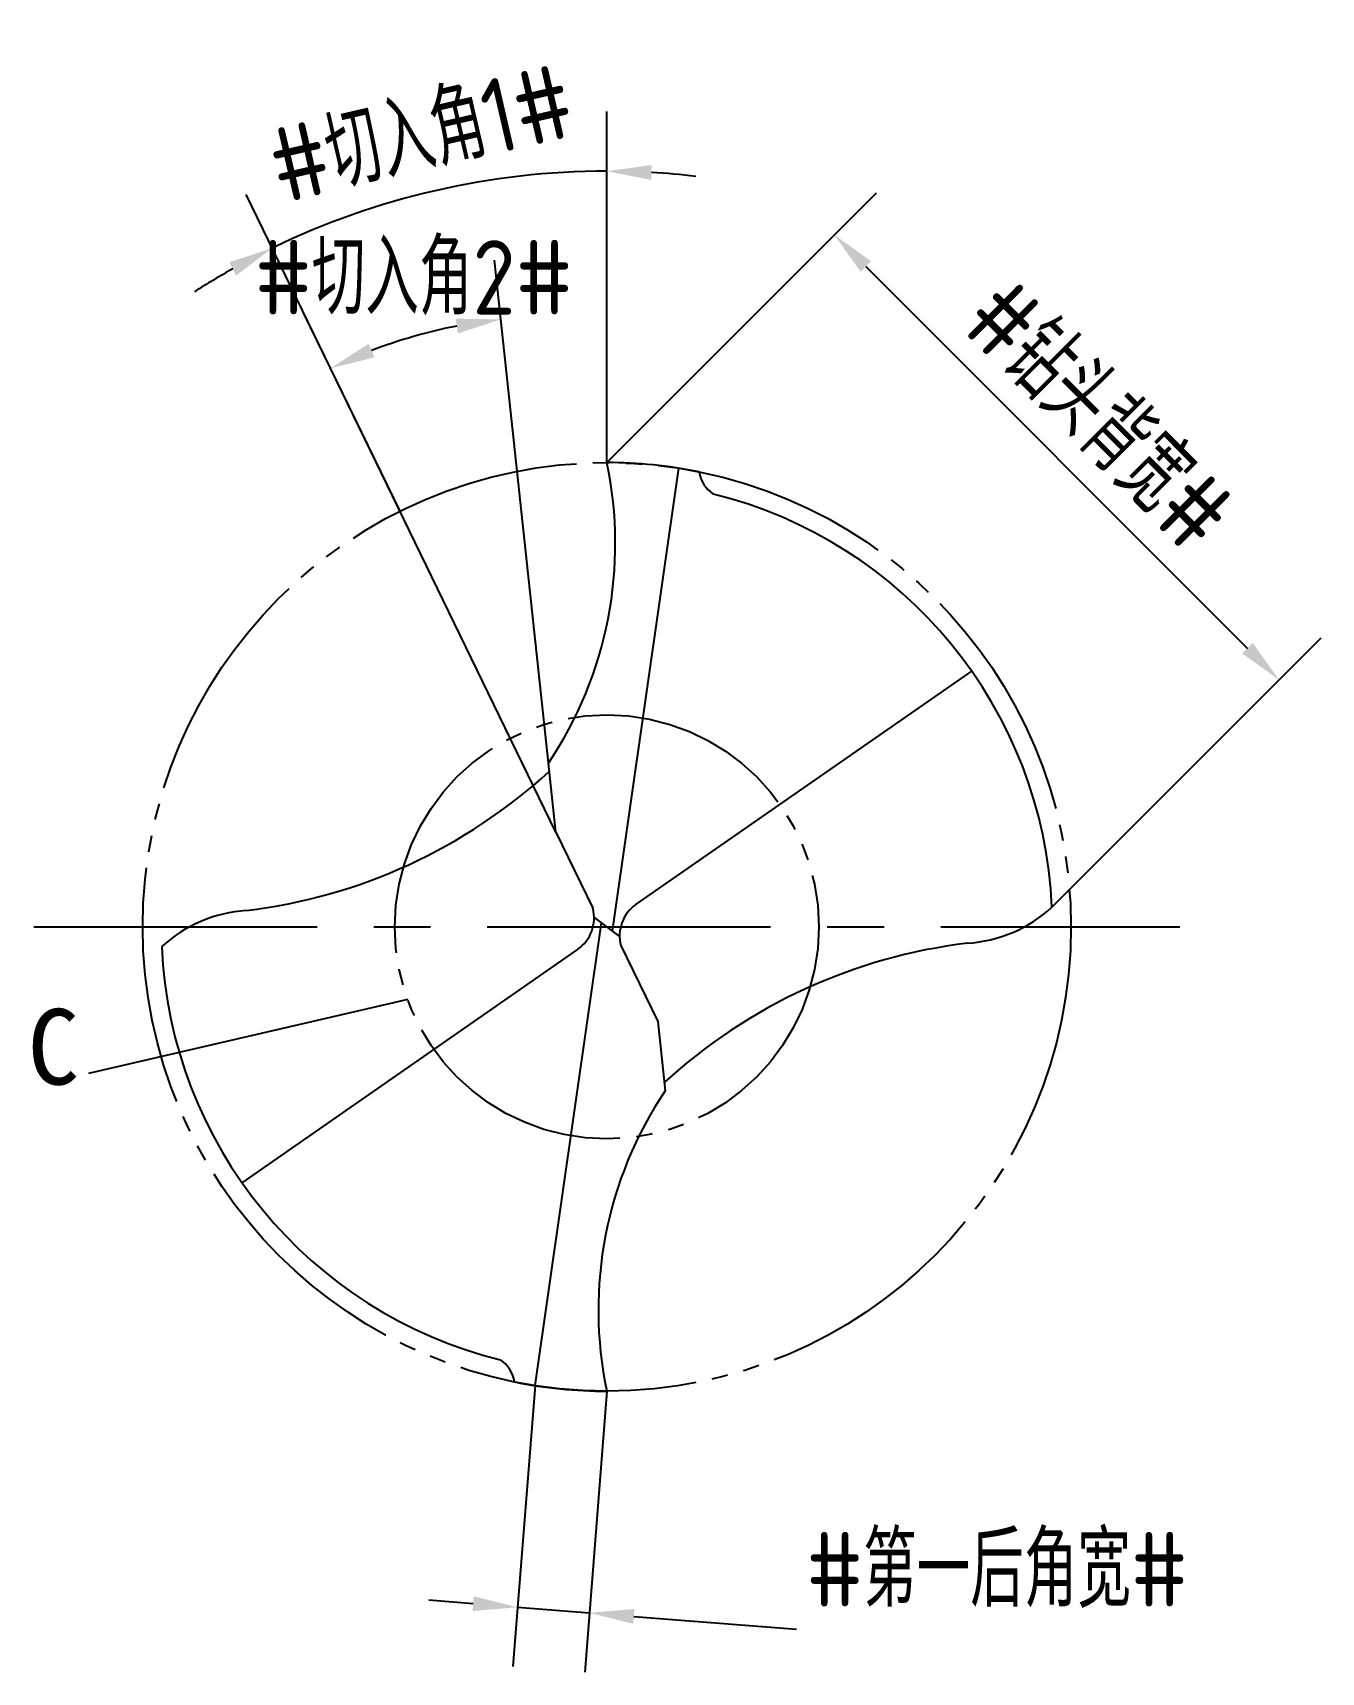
# Model space of a CAD drawing. Header units: millimetres. Extents: x 2545.2 to 2588.6, y 3650.7 to 3705.8.
import ezdxf

# ---------------------------------------------------------------- set-up
doc = ezdxf.new("R2010")
doc.units = ezdxf.units.MM
for name, pattern in [('ACAD_ISO04W100', [30, 24, -3, 0, -3]), ('CENTER', [50.8, 31.75, -6.35, 6.35, -6.35]), ('JIS_09_08', [10.75, 8, -0.55, 0.55, -0.55, 0.55, -0.55])]:
    doc.linetypes.add(name, pattern=pattern)
for name, color, linetype in [('中心线', 2, 'ACAD_ISO04W100'), ('标注', 7, 'Continuous'), ('注释', 3, 'Continuous'), ('虚线轮廓', 1, 'Continuous'), ('轮廓', 4, 'Continuous')]:
    doc.layers.add(name, color=color, linetype=linetype)
doc.styles.add('CFST0', font='gbenor.shx', dxfattribs={"bigfont": 'gbcbig.shx'})
doc.styles.get("Standard").update_dxf_attribs({"font": ''})
doc.styles.get('Standard').set_extended_font_data('Microsoft YaHei')
doc.dimstyles.new('TYToolDesignC1-1', dxfattribs={"dimtxt": 2.5, "dimasz": 1.5, "dimexe": 2, "dimexo": 0, "dimtad": 1, "dimtoh": 1, "dimdec": 3, "dimdsep": 46, "dimtxsty": 'CFST0', "dimcen": 2.502, "dimclrd": 3, "dimclre": 3, "dimclrt": 3, "dimazin": 2, "dimtfac": 1, "dimtdec": 3, "dimtmove": 0, "dimatfit": 3, "dimfxl": 1, "dimarcsym": 0})

# ---------------------------------------------------------------- blocks, each defined once
blk = doc.blocks.new('*U1')
blk.add_line((-1.115, -7.775), (1.115, 7.775))
blk = doc.blocks.new('*U0')
at = {"layer": '轮廓'}
blk.add_blockref('*U1', (106.023, 166.909), dxfattribs=at)
at = {"layer": '轮廓', "rotation": 180}
blk.add_blockref('*U1', (103.421, 151.635), dxfattribs=at)
blk = doc.blocks.new('*U3')
blk.add_line((0.125, -1.163), (-0.125, 1.163))
blk = doc.blocks.new('*U2')
at = {"layer": '轮廓'}
blk.add_blockref('*U3', (102.885, 163.615), dxfattribs=at)
at = {"layer": '轮廓', "rotation": 180}
blk.add_blockref('*U3', (106.559, 154.929), dxfattribs=at)
blk = doc.blocks.new('*D8')
at = {"layer": 'Defpoints', "color": 0, "transparency": 16777216}
for p in [(2560.676, 3700.822), (2564.541, 3691.322), (2562.831, 3678.902), (2564.541, 3675.382), (2564.541, 3675.382)]:
    blk.add_point(p, dxfattribs=at)
at = {"layer": '标注', "color": 3, "lineweight": -2, "transparency": 16777216}
for p, q in [((2564.541, 3691.322), (2564.541, 3703.114)), ((2562.831, 3678.902), (2552.423, 3700.326))]:
    blk.add_line(p, q, dxfattribs=at)
for start, end in [(90, 115.9103), (83.3192, 86.6596), (119.2507, 122.5911)]:
    blk.add_arc((2564.541, 3675.382), 25.732, start, end, dxfattribs=at)
at = {"layer": '标注', "color": 3, "transparency": 16777216}
for points in [[(2566.033, 3700.82), (2566.047, 3701.32), (2564.541, 3701.114)], [(2551.851, 3698.054), (2552.083, 3697.611), (2553.297, 3698.527)]]:
    blk.add_solid(points, dxfattribs=at)
at = {"layer": '标注', "color": 3, "transparency": 16777216, "insert": (2558.296, 3702.373), "char_height": 2.5, "attachment_point": 5, "rotation": 13.0263, "style": 'CFST0'}
blk.add_mtext('#切入角1#', dxfattribs=at)
blk = doc.blocks.new('*D7')
at = {"layer": 'Defpoints', "color": 0, "transparency": 16777216}
for p in [(2557.099, 3695.259), (2557.591, 3689.692), (2562.581, 3681.232), (2562.831, 3678.902), (2562.831, 3678.902)]:
    blk.add_point(p, dxfattribs=at)
at = {"layer": '标注', "color": 3, "lineweight": -2, "transparency": 16777216}
for p, q in [((2562.581, 3681.232), (2560.768, 3698.124)), ((2557.591, 3689.692), (2554.385, 3696.292))]:
    blk.add_line(p, q, dxfattribs=at)
blk.add_arc((2562.831, 3678.902), 17.332, 101.0844, 110.9427, dxfattribs=at)
at = {"layer": '标注', "color": 3, "transparency": 16777216}
for points in [[(2559.461, 3696.158), (2559.536, 3695.663), (2560.982, 3696.135)], [(2556.735, 3694.86), (2556.536, 3695.318), (2555.259, 3694.493)]]:
    blk.add_solid(points, dxfattribs=at)
at = {"layer": '标注', "color": 3, "transparency": 16777216, "insert": (2558.051, 3697.533), "char_height": 2.5, "attachment_point": 5, "style": 'CFST0'}
blk.add_mtext('#切入角2#', dxfattribs=at)
blk = doc.blocks.new('*D6')
at = {"layer": 'Defpoints', "color": 0, "transparency": 16777216}
for p in [(2564.541, 3691.322), (2587.141, 3684.022), (2579.501, 3676.382)]:
    blk.add_point(p, dxfattribs=at)
at = {"layer": '标注', "color": 3, "lineweight": -2, "transparency": 16777216}
for p, q in [((2564.541, 3691.322), (2573.605, 3700.386)), ((2573.251, 3697.911), (2586.08, 3685.082)), ((2579.501, 3676.382), (2588.555, 3685.436))]:
    blk.add_line(p, q, dxfattribs=at)
at = {"layer": '标注', "color": 3, "transparency": 16777216}
for points in [[(2573.428, 3698.088), (2573.074, 3697.734), (2572.191, 3698.972)], [(2586.257, 3685.259), (2585.903, 3684.906), (2587.141, 3684.022)]]:
    blk.add_solid(points, dxfattribs=at)
at = {"layer": '标注', "color": 3, "transparency": 16777216, "insert": (2581.06, 3692.891), "char_height": 2.5, "attachment_point": 5, "rotation": 315, "style": 'CFST0'}
blk.add_mtext('#钻头背宽#', dxfattribs=at)
blk = doc.blocks.new('*D5')
at = {"layer": 'Defpoints', "color": 0, "transparency": 16777216}
for p in [(2562.131, 3660.312), (2564.541, 3660.122), (2563.955, 3652.677)]:
    blk.add_point(p, dxfattribs=at)
at = {"layer": '标注', "color": 3, "lineweight": -2, "transparency": 16777216}
for p, q in [((2562.131, 3660.312), (2561.388, 3650.873)), ((2564.541, 3660.122), (2563.798, 3650.683)), ((2560.049, 3652.985), (2558.554, 3653.102)), ((2561.545, 3652.867), (2563.955, 3652.677)), ((2565.45, 3652.559), (2570.92, 3652.129))]:
    blk.add_line(p, q, dxfattribs=at)
at = {"layer": '标注', "color": 3, "transparency": 16777216}
for points in [[(2560.069, 3653.234), (2560.03, 3652.735), (2561.545, 3652.867)], [(2565.47, 3652.809), (2565.43, 3652.31), (2563.955, 3652.677)]]:
    blk.add_solid(points, dxfattribs=at)
at = {"layer": '标注', "color": 3, "transparency": 16777216, "insert": (2577.657, 3654.114), "char_height": 2.5, "attachment_point": 5, "style": 'CFST0'}
blk.add_mtext('#第一后角宽#', dxfattribs=at)

msp = doc.modelspace()

# ---------------------------------------------------------------- linework, layer by layer
at = {"layer": '中心线', "linetype": 'CENTER', "ltscale": 0.3}
msp.add_line((2545.284, 3675.7236), (2583.8015, 3675.7236), dxfattribs=at)
at = {"layer": '注释'}
msp.add_line((2557.8507, 3673.281), (2547.1253, 3670.8024), dxfattribs=at)
at = {"layer": '虚线轮廓', "color": 7, "linetype": 'JIS_09_08'}
for radius in [15.6, 7.1239]:
    msp.add_circle((2564.5428, 3675.7236), radius, dxfattribs=at)
at = {"layer": '轮廓'}
for p, q in [((2565.5219, 3676.4766), (2576.8067, 3684.3188)), ((2562.8307, 3678.9039), (2564.0696, 3676.353)), ((2564.1131, 3676.0427), (2564.9725, 3675.4046)), ((2565.0159, 3675.0942), (2566.2549, 3672.5434)), ((2563.5637, 3674.9706), (2552.2789, 3667.1285))]:
    msp.add_line(p, q, dxfattribs=at)
for centre, radius, start, end in [((2551.6333, 3688.595), 13.1947, 326.06922, 11.93487), ((2564.5428, 3675.7236), 15.6, 78.52166, 90), ((2568.7482, 3691.1848), 1.1146, 188.9384, 235.41088), ((2564.5428, 3675.7236), 14.976, 2.52799, 76.19846), ((2550.2396, 3694.4545), 18.3122, 276.85238, 312.49864), ((2552.7329, 3671.6032), 4.68, 93.77839, 132.32981), ((2562.8332, 3676.0218), 1.28, 304.79663, 15), ((2566.2523, 3675.4255), 1.28, 124.79663, 195), ((2576.3527, 3679.844), 4.68, 273.77839, 312.32981), ((2564.5428, 3675.7236), 14.976, 182.52799, 256.19846), ((2578.846, 3656.9928), 18.3122, 96.85238, 132.49864), ((2577.4522, 3662.8523), 13.1947, 146.06922, 191.93487), ((2560.3374, 3660.2625), 1.1146, 8.9384, 55.41088), ((2564.5428, 3675.7236), 15.6, 258.52166, 270)]:
    msp.add_arc(centre, radius, start, end, dxfattribs=at)

# ---------------------------------------------------------------- block references
for name in ['*U0', '*U2']:
    msp.add_blockref(name, (2459.8209, 3516.4518), dxfattribs=at)

# ---------------------------------------------------------------- texts
at = {"layer": '注释', "insert": (2545.0744, 3672.9668), "char_height": 2.53935, "width": 21.860635, "attachment_point": 1}
msp.add_mtext('{\\f宋体|b0|i0|c134|p2;C}', dxfattribs=at)

# ---------------------------------------------------------------- dimensions: what is measured, and where the dimension line sits
at = {"layer": '标注'}
for base, line1, line2, text, picture, middle in [((2560.6764, 3700.8222), ((2564.5406, 3675.3818), (2564.5406, 3691.3218)), ((2564.5406, 3675.3818), (2562.8306, 3678.9018)), '#切入角1#', '*D8', (2558.7406, 3700.4518)), ((2557.0992, 3695.259), ((2562.8306, 3678.9018), (2557.5906, 3689.6918)), ((2562.8306, 3678.9018), (2562.5806, 3681.2318)), '#切入角2#', '*D7', (2558.0506, 3695.5618))]:
    dim = msp.add_angular_dim_2l(base=base, line1=line1, line2=line2, text=text, dimstyle='TYToolDesignC1-1', dxfattribs=at)
    dim.commit()
    dim.dimension.update_dxf_attribs({"geometry": picture, "text_midpoint": middle, "dimtype": 162})
dim = msp.add_linear_dim(base=(2587.1406, 3684.0218), p1=(2564.5406, 3691.3218), p2=(2579.5006, 3676.3818), angle=315, text='#钻头背宽#', dimstyle='TYToolDesignC1-1', dxfattribs=at)
dim.commit()
dim.dimension.update_dxf_attribs({"geometry": '*D6', "text_midpoint": (2581.0597, 3692.8909)})
dim = msp.add_linear_dim(base=(2563.9547, 3652.6772), p1=(2562.1306, 3660.3118), p2=(2564.5406, 3660.1218), angle=355.5, text='#第一后角宽#', dimstyle='TYToolDesignC1-1', dxfattribs=at)
dim.commit()
dim.dimension.update_dxf_attribs({"geometry": '*D5', "text_midpoint": (2577.6573, 3652.129), "dimtype": 160})

doc.saveas('drawing.dxf')
